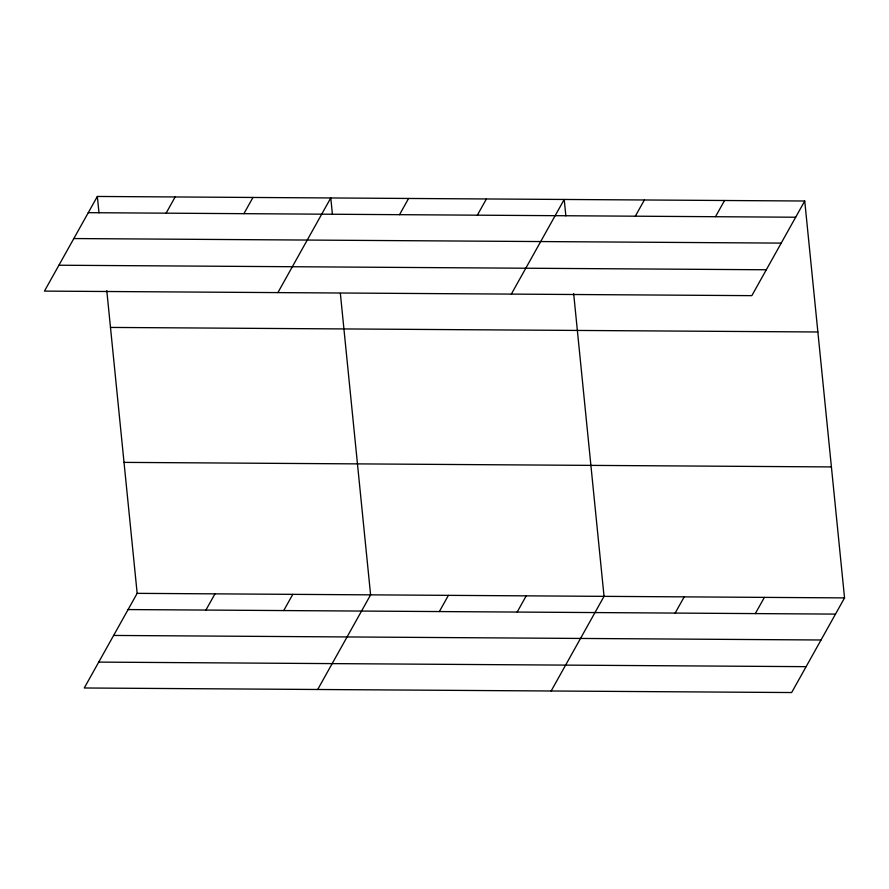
<?xml version="1.0" encoding="UTF-8"?>
<svg xmlns="http://www.w3.org/2000/svg" width="889" height="889" viewBox="0 0 889 889"><rect width="100%" height="100%" fill="white"/><g stroke="black" fill="none" stroke-linecap="round" stroke-linejoin="round"><path stroke-width="1.33" d="M97.346 196.458L44.45 291.103L751.838 295.648L804.734 201.014L97.346 196.458L98.99 212.827M166.099 213.171L175.155 196.958M243.908 213.671L252.965 197.458M277.89 292.603L330.775 197.958L332.419 214.338M106.791 290.603L137.162 593.352L84.266 687.986L791.654 692.542L844.55 597.897L804.734 201.014M399.528 214.671L408.596 198.458M205.915 610.065L214.971 593.852M477.349 215.171L486.405 198.958M283.724 610.565L292.792 594.352M511.331 294.103L564.215 199.469L565.86 215.838M317.706 689.486L370.602 594.852L340.365 293.459M635.324 216.194L644.392 199.981M439.355 611.565L448.412 595.352M715.501 216.705L724.557 200.492M517.165 612.065L526.221 595.852M551.147 690.997L604.042 596.352L573.661 293.603M675.151 613.077L684.208 596.863M755.317 613.599L764.384 597.386M88.278 212.671L795.666 217.227M73.82 238.552L781.209 243.108M58.918 265.222L766.307 269.767M110.48 327.43L817.869 331.986M124.027 462.38L831.404 466.925M137.162 593.352L844.55 597.897M128.105 609.565L835.493 614.11M113.636 635.446L821.025 639.991M98.735 662.105L806.123 666.661"/></g></svg>
